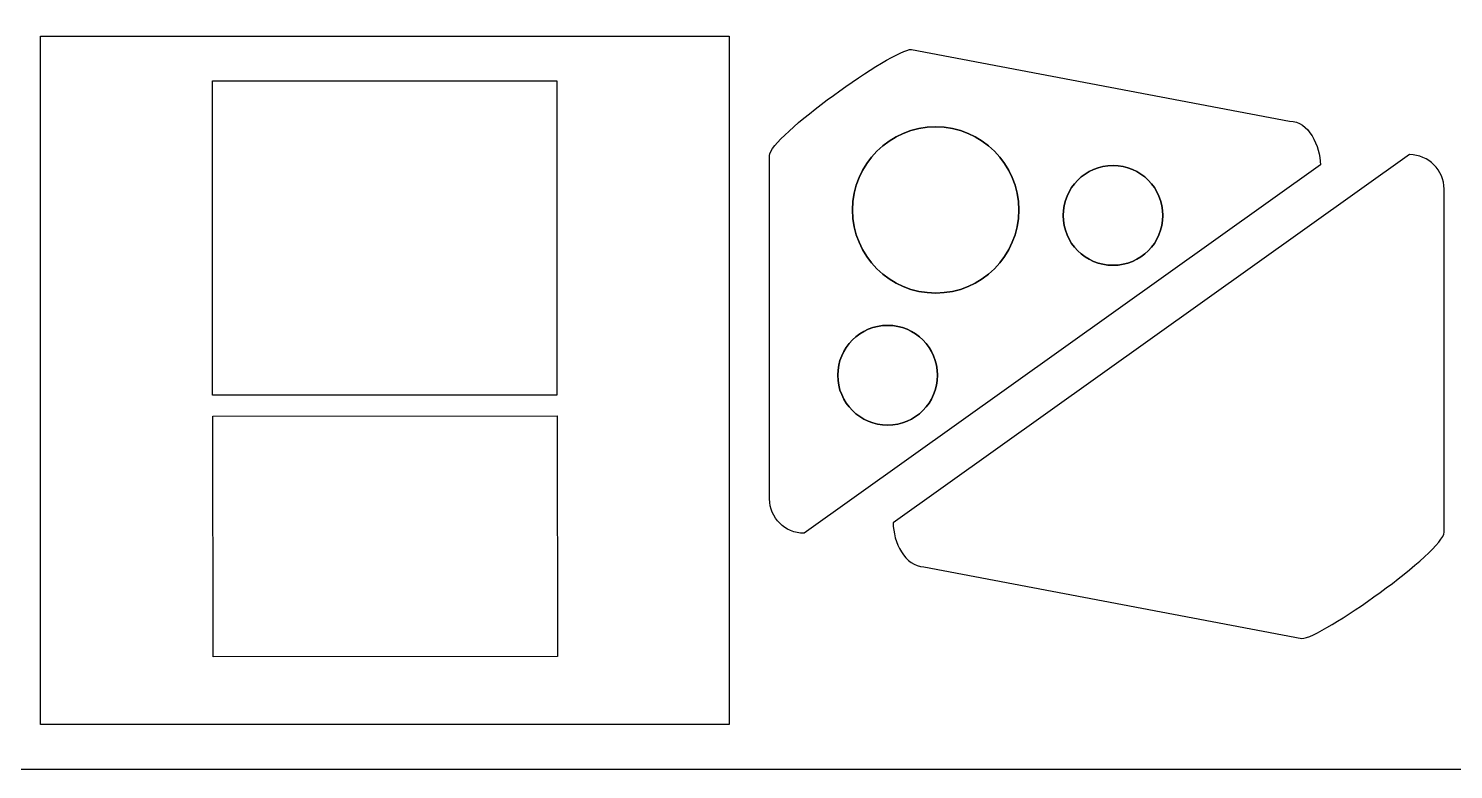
# Model space of a CAD drawing. Extents: x 4 to 1178, y 0 to 800.
# Drawn here: x 225.9 to 654.3, y 0 to 222.9 of the extents above; entities that cross this region are included whole.
import ezdxf

# ---------------------------------------------------------------- set-up
doc = ezdxf.new("R2010")
doc.units = 0
doc.header["$MEASUREMENT"] = 0
doc.layers.add('_U_B808_U_C774_U_C5B4_1', color=7, linetype='CONTINUOUS')

# ---------------------------------------------------------------- blocks, each defined once
blk = doc.blocks.new('BLOCK_3')
at = {"layer": '_U_B808_U_C774_U_C5B4_1', "color": 7}
blk.add_lwpolyline([(436.52, 13.58), (229.51, 13.58), (229.51, 220.59), (436.52, 220.59), (436.52, 13.58)], dxfattribs=at)
blk = doc.blocks.new('BLOCK_48')
at = {"layer": '_U_B808_U_C774_U_C5B4_1', "color": 7}
blk.add_open_spline([(608.75, 39.41), (608.75, 39.41), (495.12, 61.02), (495.12, 61.02), (489.42, 61.02), (485.86, 68.49), (485.86, 74.19), (485.86, 74.19), (641.14, 184.97), (641.14, 184.97), (646.83, 184.97), (651.49, 180.31), (651.49, 174.62), (651.49, 174.62), (651.49, 71.37), (651.49, 71.37), (651.49, 65.68), (614.44, 39.41), (608.75, 39.41)], degree=3, knots=[0, 0, 0, 0, 1, 1, 1, 2, 2, 2, 3, 3, 3, 4, 4, 4, 5, 5, 5, 6, 6, 6, 6], dxfattribs=at)
blk = doc.blocks.new('BLOCK_89')
at = {"layer": '_U_B808_U_C774_U_C5B4_1', "color": 7}
blk.add_lwpolyline([(281.4, 33.9), (281.34, 106.35), (384.85, 106.43), (384.9, 33.98), (281.4, 33.9)], dxfattribs=at)
blk = doc.blocks.new('BLOCK_91')
at = {"layer": '_U_B808_U_C774_U_C5B4_1', "color": 7}
blk.add_lwpolyline([(281.26, 207.19), (384.77, 207.19), (384.77, 112.57), (281.26, 112.57), (281.26, 207.19)], dxfattribs=at)

msp = doc.modelspace()

# ---------------------------------------------------------------- linework, layer by layer
at = {"layer": '_U_B808_U_C774_U_C5B4_1', "color": 5}
msp.add_lwpolyline([(884.47, 0), (4.47, 0), (4.47, 800), (884.47, 800), (884.47, 0)], dxfattribs=at)
at = {"layer": '_U_B808_U_C774_U_C5B4_1', "color": 7}
for points, knots in [([(605.05, 195.06), (605.05, 195.06), (491.42, 216.65), (491.42, 216.65), (485.73, 216.65), (448.68, 190.37), (448.68, 184.67), (448.68, 184.67), (448.7, 81.43), (448.7, 81.43), (448.71, 75.74), (453.36, 71.08), (459.06, 71.08), (459.06, 71.08), (614.31, 181.9), (614.31, 181.9), (614.31, 187.59), (610.75, 195.06), (605.05, 195.06)], [0, 0, 0, 0, 1, 1, 1, 2, 2, 2, 3, 3, 3, 4, 4, 4, 5, 5, 5, 6, 6, 6, 6]), ([(498.64, 143.33), (484.83, 143.33), (473.64, 154.52), (473.64, 168.33), (473.64, 182.13), (484.83, 193.33), (498.64, 193.33), (512.44, 193.33), (523.64, 182.13), (523.64, 168.33), (523.64, 154.52), (512.44, 143.33), (498.64, 143.33)], [0, 0, 0, 0, 1, 1, 1, 2, 2, 2, 3, 3, 3, 4, 4, 4, 4]), ([(551.96, 151.68), (543.67, 151.68), (536.96, 158.39), (536.96, 166.68), (536.96, 174.96), (543.67, 181.68), (551.96, 181.68), (560.24, 181.68), (566.96, 174.96), (566.96, 166.68), (566.96, 158.39), (560.24, 151.68), (551.96, 151.68)], [0, 0, 0, 0, 1, 1, 1, 2, 2, 2, 3, 3, 3, 4, 4, 4, 4]), ([(484.2, 103.61), (475.92, 103.61), (469.2, 110.32), (469.2, 118.61), (469.2, 126.89), (475.92, 133.61), (484.2, 133.61), (492.49, 133.61), (499.2, 126.89), (499.2, 118.61), (499.2, 110.32), (492.49, 103.61), (484.2, 103.61)], [0, 0, 0, 0, 1, 1, 1, 2, 2, 2, 3, 3, 3, 4, 4, 4, 4])]:
    msp.add_open_spline(points, degree=3, knots=knots, dxfattribs=at)
at = {"layer": '_U_B808_U_C774_U_C5B4_1', "color": 1}
for points in [[(498.64, 193.33), (484.83, 193.33), (473.64, 182.13), (473.64, 168.33), (473.64, 154.52), (484.83, 143.33), (498.64, 143.33), (512.44, 143.33), (523.64, 154.52), (523.64, 168.33), (523.64, 182.13), (512.44, 193.33), (498.64, 193.33)], [(551.96, 181.68), (543.67, 181.68), (536.96, 174.96), (536.96, 166.68), (536.96, 158.39), (543.67, 151.68), (551.96, 151.68), (560.24, 151.68), (566.96, 158.39), (566.96, 166.68), (566.96, 174.96), (560.24, 181.68), (551.96, 181.68)], [(484.2, 133.61), (475.92, 133.61), (469.2, 126.89), (469.2, 118.61), (469.2, 110.32), (475.92, 103.61), (484.2, 103.61), (492.49, 103.61), (499.2, 110.32), (499.2, 118.61), (499.2, 126.89), (492.49, 133.61), (484.2, 133.61)]]:
    msp.add_open_spline(points, degree=3, knots=[0, 0, 0, 0, 1, 1, 1, 2, 2, 2, 3, 3, 3, 4, 4, 4, 4], dxfattribs=at)

# ---------------------------------------------------------------- block references
at = {"layer": '_U_B808_U_C774_U_C5B4_1'}
for name in ['BLOCK_3', 'BLOCK_91', 'BLOCK_48', 'BLOCK_89']:
    msp.add_blockref(name, (0, 0), dxfattribs=at)

doc.saveas('drawing.dxf')
